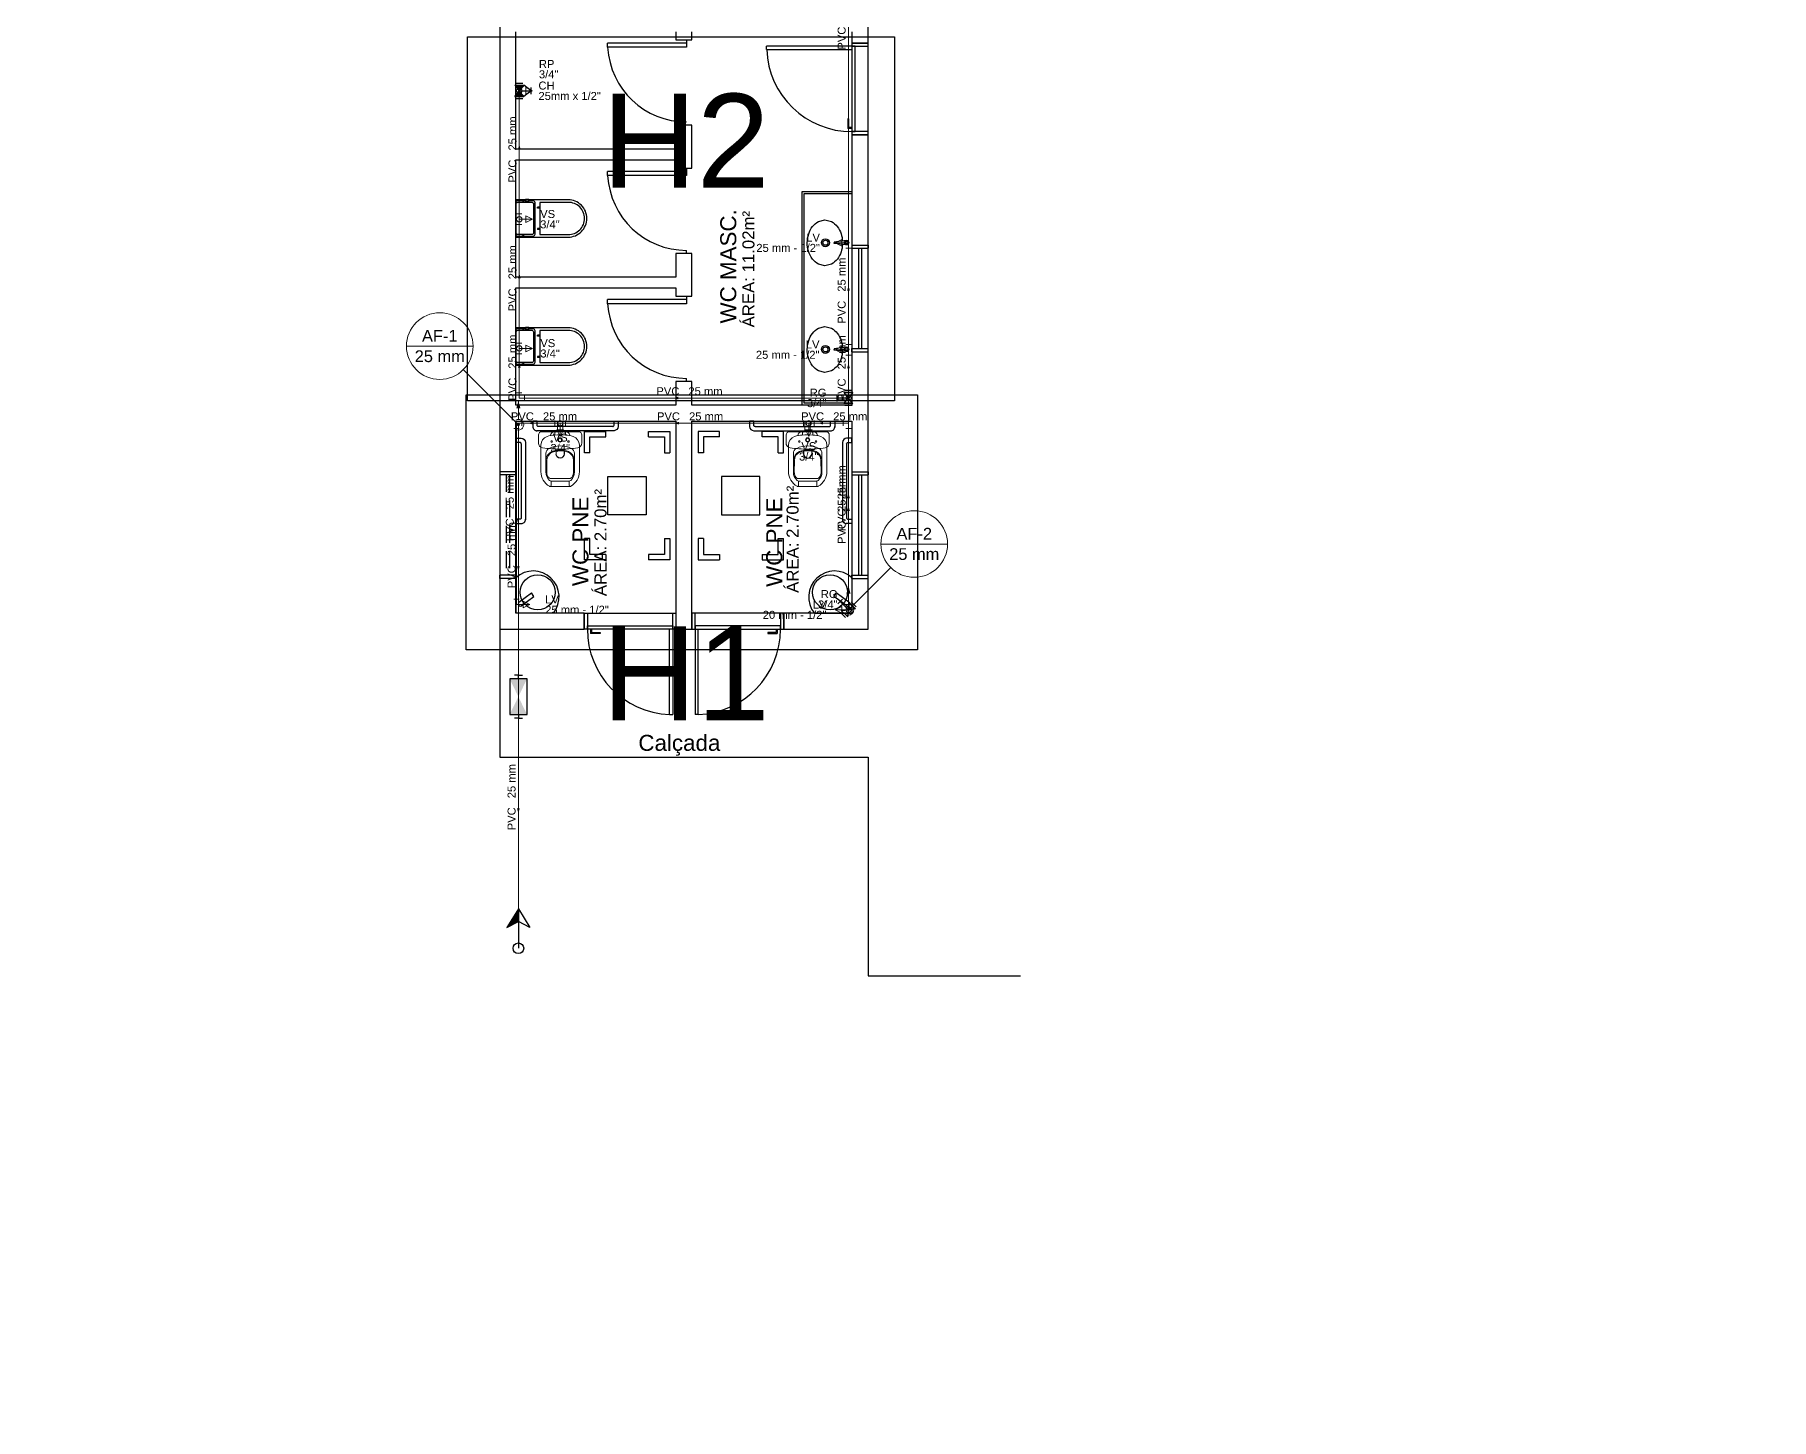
# Model space of a CAD drawing. Header units: millimetres. Extents: x 40 to 499, y -93 to 187.
# Drawn here: x 137.4 to 169.95, y -23.03 to 2.93 of the extents above; entities that cross this region are included whole.
import ezdxf

# ---------------------------------------------------------------- set-up
doc = ezdxf.new("R2010")
doc.units = ezdxf.units.MM
doc.header["$MEASUREMENT"] = 0
doc.linetypes.add('HIDDEN2', pattern=[0.47625, 0.3175, -0.15875])
for name, color, linetype, lineweight in [('. Alvenaria', 4, 'Continuous', 0), ('015', 8, 'Continuous', 15), ('A-PISO', 8, 'Continuous', 5), ('AF-Colunas', 4, 'Continuous', 5), ('AF-Condutos', 4, 'Continuous', 5), ('AF-Conexões', 9, 'Continuous', 5), ('AF-Indicação coluna', 5, 'Continuous', 5), ('AF-Sentido conduto', 9, 'Continuous', 5), ('AF-Textos conduto', 7, 'Continuous', 5), ('AL-Condutos', 3, 'Continuous', 5), ('AL-Sentido conduto', 9, 'Continuous', 5), ('AL-Textos conduto', 7, 'Continuous', 5), ('DI-Detalhes', 1, 'Continuous', 30), ('Nível 1', 7, 'Continuous', 5), ('Textos', 7, 'Continuous', 5)]:
    doc.layers.add(name, color=color, linetype=linetype, lineweight=lineweight)
for name, color, linetype in [('. Esquadria', 7, 'Continuous'), ('. Layaot', 8, 'Continuous'), ('A-PARED', 4, 'Continuous'), ('PROIEZIONI_finissime', 251, 'Continuous'), ('Simbolos', 5, 'Continuous'), ('Simbolos_int', 2, 'Continuous')]:
    doc.layers.add(name, color=color, linetype=linetype)
doc.styles.add('Arial', font='arial.ttf')

msp = doc.modelspace()

# ---------------------------------------------------------------- hatches: boundary and pattern name
at = {"layer": 'AF-Colunas', "linetype": 'Continuous'}
for points in [[(146.484, -4.381), (146.484, -4.379), (146.484, -4.377), (146.484, -4.375), (146.483, -4.374), (146.482, -4.372), (146.482, -4.371), (146.481, -4.369), (146.48, -4.368), (146.478, -4.366), (146.477, -4.365), (146.476, -4.364), (146.474, -4.363), (146.473, -4.362), (146.471, -4.362), (146.469, -4.361), (146.468, -4.361), (146.466, -4.361), (146.464, -4.361), (146.463, -4.361), (146.461, -4.361), (146.459, -4.361), (146.457, -4.362), (146.456, -4.362), (146.454, -4.363), (146.453, -4.364), (146.451, -4.365), (146.45, -4.366), (146.449, -4.368), (146.448, -4.369), (146.447, -4.371), (146.446, -4.372), (146.446, -4.374), (146.445, -4.375), (146.445, -4.377), (146.444, -4.379), (146.444, -4.381), (146.444, -4.382), (146.445, -4.384), (146.445, -4.386), (146.446, -4.387), (146.446, -4.389), (146.447, -4.391), (146.448, -4.392), (146.449, -4.393), (146.45, -4.395), (146.451, -4.396), (146.453, -4.397), (146.454, -4.398), (146.456, -4.399), (146.457, -4.399), (146.459, -4.4), (146.461, -4.4), (146.463, -4.401), (146.464, -4.401), (146.466, -4.401), (146.468, -4.4), (146.469, -4.4), (146.471, -4.399), (146.473, -4.399), (146.474, -4.398), (146.476, -4.397), (146.477, -4.396), (146.478, -4.395), (146.48, -4.393), (146.481, -4.392), (146.482, -4.391), (146.482, -4.389), (146.483, -4.387), (146.484, -4.386), (146.484, -4.384), (146.484, -4.382)], [(152.671, -7.85), (152.671, -7.848), (152.67, -7.846), (152.67, -7.845), (152.669, -7.843), (152.669, -7.841), (152.668, -7.84), (152.667, -7.838), (152.666, -7.837), (152.665, -7.836), (152.663, -7.835), (152.662, -7.833), (152.661, -7.833), (152.659, -7.832), (152.657, -7.831), (152.656, -7.831), (152.654, -7.83), (152.652, -7.83), (152.651, -7.83), (152.649, -7.83), (152.647, -7.83), (152.645, -7.831), (152.644, -7.831), (152.642, -7.832), (152.641, -7.833), (152.639, -7.833), (152.638, -7.835), (152.636, -7.836), (152.635, -7.837), (152.634, -7.838), (152.633, -7.84), (152.632, -7.841), (152.632, -7.843), (152.631, -7.845), (152.631, -7.846), (152.631, -7.848), (152.631, -7.85), (152.631, -7.852), (152.631, -7.853), (152.631, -7.855), (152.632, -7.857), (152.632, -7.858), (152.633, -7.86), (152.634, -7.861), (152.635, -7.863), (152.636, -7.864), (152.638, -7.865), (152.639, -7.866), (152.641, -7.867), (152.642, -7.868), (152.644, -7.869), (152.645, -7.869), (152.647, -7.87), (152.649, -7.87), (152.651, -7.87), (152.652, -7.87), (152.654, -7.87), (152.656, -7.869), (152.657, -7.869), (152.659, -7.868), (152.661, -7.867), (152.662, -7.866), (152.663, -7.865), (152.665, -7.864), (152.666, -7.863), (152.667, -7.861), (152.668, -7.86), (152.669, -7.858), (152.669, -7.857), (152.67, -7.855), (152.67, -7.853), (152.671, -7.852)]]:
    msp.add_hatch(color=256, dxfattribs=at).paths.add_polyline_path(points)
at = {"layer": 'AF-Condutos', "linetype": 'Continuous'}
msp.add_hatch(color=256, dxfattribs=at).paths.add_polyline_path([(152.651, -7.4), (152.612, -7.545), (152.689, -7.545)])
at = {"layer": 'AF-Sentido conduto', "linetype": 'Continuous'}
for points in [[(146.482, 0.874), (146.456, 0.777), (146.508, 0.777)], [(146.482, -1.54), (146.456, -1.637), (146.508, -1.637)], [(152.651, -1.772), (152.625, -1.869), (152.677, -1.869)], [(146.482, -3.216), (146.456, -3.312), (146.508, -3.312)], [(152.651, -3.228), (152.625, -3.324), (152.677, -3.324)], [(149.366, -3.881), (149.463, -3.907), (149.463, -3.855)], [(146.64, -4.351), (146.737, -4.377), (146.737, -4.326)], [(149.378, -4.351), (149.475, -4.377), (149.475, -4.326)], [(152.079, -4.351), (152.175, -4.377), (152.175, -4.326)], [(152.651, -5.665), (152.625, -5.762), (152.677, -5.762)], [(146.431, -6.252), (146.457, -6.156), (146.405, -6.156)], [(152.651, -5.901), (152.625, -5.997), (152.677, -5.997)]]:
    msp.add_hatch(color=1, dxfattribs=at).paths.add_polyline_path(points)
at = {"layer": 'AL-Condutos', "linetype": 'Continuous'}
msp.add_hatch(color=256, dxfattribs=at).paths.add_polyline_path([(146.464, -3.931), (146.425, -4.075), (146.503, -4.075)])
at = {"layer": 'AL-Sentido conduto', "linetype": 'Continuous'}
for points in [[(146.464, -7.13), (146.49, -7.033), (146.438, -7.033)], [(146.464, -11.668), (146.49, -11.571), (146.438, -11.571)]]:
    msp.add_hatch(color=1, dxfattribs=at).paths.add_polyline_path(points)
at = {"layer": 'Simbolos', "linetype": 'Continuous'}
for points in [[(146.398, 1.982), (146.566, 1.982), (146.482, 1.877)], [(146.482, 1.877), (146.398, 1.772), (146.566, 1.772)], [(146.302, -9.147), (146.626, -9.147), (146.302, -9.812), (146.626, -9.812)], [(146.464, -13.457), (146.246, -13.804), (146.464, -13.695), (146.464, -13.457)]]:
    msp.add_hatch(color=256, dxfattribs=at).paths.add_polyline_path(points)

# ---------------------------------------------------------------- linework, layer by layer
at = {"layer": '. Alvenaria'}
for q in [(152.717, -7.913), (151.437, -8.213)]:
    msp.add_line((151.437, -7.913), q, dxfattribs=at)
at = {"layer": '. Esquadria', "color": 1, "linetype": 'HIDDEN2'}
for p, q in [((146.116, -5.263), (146.116, -5.323)), ((146.416, -5.263), (146.116, -5.263)), ((146.416, -5.323), (146.116, -5.323)), ((146.236, -5.323), (146.236, -7.203)), ((146.296, -5.323), (146.296, -7.203)), ((146.416, -5.263), (146.416, -5.323)), ((146.416, -7.203), (146.116, -7.203)), ((146.116, -7.263), (146.116, -7.203)), ((146.416, -7.263), (146.116, -7.263)), ((146.416, -7.263), (146.416, -7.203))]:
    msp.add_line(p, q, dxfattribs=at)
at = {"layer": '. Layaot'}
for p, q in [((146.418, -0.166), (146.416, -0.168)), ((146.416, -0.168), (146.416, -0.17)), ((146.416, -0.17), (146.416, -0.187)), ((146.416, -0.187), (146.416, -0.513)), ((146.419, -0.205), (146.416, -0.22)), ((146.416, -0.249), (146.421, -0.235)), ((146.421, -0.164), (146.418, -0.166)), ((146.426, -0.194), (146.419, -0.205)), ((146.423, -0.164), (146.421, -0.164)), ((146.421, -0.235), (146.429, -0.224)), ((146.596, -0.164), (146.423, -0.164)), ((146.438, -0.186), (146.426, -0.194)), ((146.429, -0.224), (146.44, -0.216)), ((146.453, -0.183), (146.438, -0.186)), ((146.44, -0.216), (146.453, -0.211)), ((146.596, -0.183), (146.453, -0.183)), ((146.453, -0.211), (146.72, -0.211)), ((146.537, -0.207), (146.538, -0.207)), ((146.537, -0.208), (146.537, -0.207)), ((146.537, -0.211), (146.537, -0.208)), ((146.538, -0.207), (146.546, -0.202)), ((146.546, -0.202), (146.555, -0.201)), ((146.555, -0.201), (146.563, -0.202)), ((146.563, -0.202), (146.571, -0.207)), ((146.571, -0.207), (146.571, -0.208)), ((146.571, -0.208), (146.571, -0.211)), ((146.596, -0.156), (146.596, -0.164)), ((146.661, -0.156), (146.596, -0.156)), ((146.596, -0.164), (146.596, -0.186)), ((146.596, -0.186), (146.661, -0.186)), ((146.6, -0.208), (146.6, -0.186)), ((146.657, -0.208), (146.6, -0.208)), ((146.657, -0.186), (146.657, -0.208)), ((146.661, -0.164), (146.661, -0.156)), ((147.399, -0.164), (146.661, -0.164)), ((146.661, -0.186), (146.661, -0.164)), ((146.738, -0.183), (146.661, -0.183)), ((146.72, -0.211), (146.73, -0.215)), ((146.73, -0.215), (146.738, -0.22)), ((146.753, -0.186), (146.738, -0.183)), ((146.738, -0.22), (146.745, -0.228)), ((146.745, -0.228), (146.747, -0.239)), ((146.747, -0.239), (146.747, -0.513)), ((146.765, -0.194), (146.753, -0.186)), ((146.773, -0.205), (146.765, -0.194)), ((146.776, -0.22), (146.773, -0.205)), ((146.776, -0.513), (146.776, -0.22)), ((146.864, -0.302), (146.824, -0.302)), ((146.824, -0.322), (146.824, -0.302)), ((146.864, -0.322), (146.824, -0.322)), ((147.399, -0.213), (146.864, -0.213)), ((146.864, -0.213), (146.864, -0.815)), ((146.416, -0.513), (146.416, -0.841)), ((146.747, -0.513), (146.747, -0.788)), ((146.776, -0.807), (146.776, -0.513)), ((146.421, -0.792), (146.416, -0.778)), ((146.416, -0.807), (146.419, -0.822)), ((146.416, -0.841), (146.416, -0.857)), ((146.416, -0.857), (146.416, -0.86)), ((146.416, -0.86), (146.418, -0.863)), ((146.418, -0.863), (146.421, -0.864)), ((146.419, -0.822), (146.426, -0.834)), ((146.429, -0.804), (146.421, -0.792)), ((146.421, -0.864), (146.423, -0.864)), ((146.423, -0.864), (147.399, -0.864)), ((146.426, -0.834), (146.438, -0.842)), ((146.44, -0.812), (146.429, -0.804)), ((146.438, -0.842), (146.453, -0.845)), ((146.453, -0.816), (146.44, -0.812)), ((146.72, -0.816), (146.453, -0.816)), ((146.453, -0.845), (146.738, -0.845)), ((146.537, -0.82), (146.537, -0.816)), ((146.537, -0.822), (146.537, -0.82)), ((146.538, -0.822), (146.537, -0.822)), ((146.546, -0.826), (146.538, -0.822)), ((146.555, -0.827), (146.546, -0.826)), ((146.563, -0.826), (146.555, -0.827)), ((146.571, -0.822), (146.563, -0.826)), ((146.571, -0.816), (146.571, -0.82)), ((146.571, -0.82), (146.571, -0.822)), ((146.73, -0.814), (146.72, -0.816)), ((146.738, -0.807), (146.73, -0.814)), ((146.745, -0.799), (146.738, -0.807)), ((146.738, -0.845), (146.753, -0.842)), ((146.747, -0.788), (146.745, -0.799)), ((146.753, -0.842), (146.765, -0.834)), ((146.765, -0.834), (146.773, -0.822)), ((146.773, -0.822), (146.776, -0.807)), ((146.824, -0.702), (146.824, -0.722)), ((146.864, -0.702), (146.824, -0.702)), ((146.864, -0.722), (146.824, -0.722)), ((146.864, -0.815), (147.399, -0.815)), ((152.61, -0.93), (152.385, -0.957)), ((152.385, -0.957), (152.385, -0.972)), ((152.385, -0.984), (152.385, -0.969)), ((152.61, -1.01), (152.385, -0.984)), ((146.418, -2.566), (146.416, -2.569)), ((146.416, -2.569), (146.416, -2.57)), ((146.416, -2.57), (146.416, -2.588)), ((146.416, -2.588), (146.416, -2.913)), ((146.42, -2.565), (146.418, -2.566)), ((146.426, -2.595), (146.419, -2.606)), ((146.423, -2.565), (146.42, -2.565)), ((146.595, -2.565), (146.423, -2.565)), ((146.438, -2.586), (146.426, -2.595)), ((146.453, -2.584), (146.438, -2.586)), ((146.595, -2.584), (146.453, -2.584)), ((146.538, -2.607), (146.546, -2.603)), ((146.546, -2.603), (146.554, -2.601)), ((146.554, -2.601), (146.562, -2.603)), ((146.562, -2.603), (146.571, -2.607)), ((146.595, -2.556), (146.595, -2.565)), ((146.661, -2.556), (146.595, -2.556)), ((146.595, -2.565), (146.595, -2.586)), ((146.595, -2.586), (146.661, -2.586)), ((146.599, -2.608), (146.599, -2.586)), ((146.657, -2.586), (146.657, -2.608)), ((146.661, -2.565), (146.661, -2.556)), ((147.399, -2.565), (146.661, -2.565)), ((146.661, -2.586), (146.661, -2.565)), ((146.737, -2.584), (146.661, -2.584)), ((146.752, -2.586), (146.737, -2.584)), ((146.765, -2.595), (146.752, -2.586)), ((146.773, -2.606), (146.765, -2.595)), ((146.419, -2.606), (146.416, -2.621)), ((146.416, -2.649), (146.42, -2.636)), ((146.416, -2.913), (146.416, -3.241)), ((146.42, -2.636), (146.428, -2.625)), ((146.428, -2.625), (146.439, -2.616)), ((146.439, -2.616), (146.453, -2.611)), ((146.453, -2.611), (146.72, -2.611)), ((146.536, -2.607), (146.538, -2.607)), ((146.536, -2.608), (146.536, -2.607)), ((146.536, -2.611), (146.536, -2.608)), ((146.571, -2.607), (146.571, -2.608)), ((146.571, -2.608), (146.571, -2.611)), ((146.657, -2.608), (146.599, -2.608)), ((146.72, -2.611), (146.729, -2.615)), ((146.729, -2.615), (146.737, -2.621)), ((146.737, -2.621), (146.744, -2.629)), ((146.744, -2.629), (146.747, -2.64)), ((146.747, -2.64), (146.747, -2.913)), ((146.747, -2.913), (146.747, -3.188)), ((146.776, -2.621), (146.773, -2.606)), ((146.776, -2.913), (146.776, -2.621)), ((146.776, -3.207), (146.776, -2.913)), ((146.864, -2.703), (146.824, -2.703)), ((146.824, -2.723), (146.824, -2.703)), ((146.864, -2.723), (146.824, -2.723)), ((147.399, -2.614), (146.864, -2.614)), ((146.864, -2.614), (146.864, -3.215)), ((146.42, -3.192), (146.416, -3.178)), ((146.416, -3.207), (146.419, -3.222)), ((146.416, -3.241), (146.416, -3.258)), ((146.419, -3.222), (146.426, -3.234)), ((146.428, -3.204), (146.42, -3.192)), ((146.426, -3.234), (146.438, -3.243)), ((146.439, -3.213), (146.428, -3.204)), ((146.438, -3.243), (146.453, -3.245)), ((146.453, -3.217), (146.439, -3.213)), ((146.72, -3.217), (146.453, -3.217)), ((146.453, -3.245), (146.737, -3.245)), ((146.536, -3.221), (146.536, -3.217)), ((146.536, -3.222), (146.536, -3.221)), ((146.538, -3.222), (146.536, -3.222)), ((146.546, -3.226), (146.538, -3.222)), ((146.554, -3.228), (146.546, -3.226)), ((146.562, -3.226), (146.554, -3.228)), ((146.571, -3.222), (146.562, -3.226)), ((146.571, -3.217), (146.571, -3.221)), ((146.571, -3.221), (146.571, -3.222)), ((146.729, -3.214), (146.72, -3.217)), ((146.737, -3.207), (146.729, -3.214)), ((146.744, -3.199), (146.737, -3.207)), ((146.737, -3.245), (146.752, -3.243)), ((146.747, -3.188), (146.744, -3.199)), ((146.752, -3.243), (146.765, -3.234)), ((146.765, -3.234), (146.773, -3.222)), ((146.773, -3.222), (146.776, -3.207)), ((146.824, -3.103), (146.824, -3.123)), ((146.864, -3.103), (146.824, -3.103)), ((146.864, -3.123), (146.824, -3.123)), ((146.864, -3.215), (147.399, -3.215)), ((152.61, -2.93), (152.385, -2.957)), ((152.385, -2.957), (152.385, -2.972)), ((152.385, -2.984), (152.385, -2.969)), ((152.61, -3.01), (152.385, -2.984)), ((146.416, -3.258), (146.416, -3.26)), ((146.416, -3.26), (146.418, -3.263)), ((146.418, -3.263), (146.42, -3.264)), ((146.42, -3.264), (146.423, -3.264)), ((146.423, -3.264), (147.399, -3.264)), ((148.233, -4.413), (146.84, -4.413)), ((148.102, -4.611), (148.102, -4.511)), ((148.902, -4.611), (148.902, -4.511)), ((150.231, -4.611), (150.231, -4.511)), ((150.9, -4.413), (152.293, -4.413)), ((151.031, -4.611), (151.031, -4.511)), ((146.517, -4.737), (146.516, -6.13)), ((152.617, -4.737), (152.617, -6.13)), ((147.802, -4.911), (147.702, -4.911)), ((149.202, -4.911), (149.302, -4.911)), ((149.931, -4.911), (149.831, -4.911)), ((151.331, -4.911), (151.431, -4.911)), ((147.802, -6.511), (147.702, -6.511)), ((148.102, -6.811), (148.102, -6.911)), ((148.902, -6.811), (148.902, -6.911)), ((149.202, -6.511), (149.302, -6.511)), ((149.931, -6.511), (149.831, -6.511)), ((150.231, -6.811), (150.231, -6.911)), ((151.031, -6.811), (151.031, -6.911)), ((151.331, -6.511), (151.431, -6.511)), ((152.717, -7.248), (152.717, -7.913)), ((146.474, -7.71), (146.713, -7.533)), ((146.516, -7.779), (146.755, -7.601)), ((146.755, -7.601), (146.713, -7.533)), ((152.379, -7.601), (152.42, -7.533)), ((152.618, -7.779), (152.379, -7.601)), ((152.659, -7.71), (152.42, -7.533)), ((152.012, -7.913), (152.717, -7.913))]:
    msp.add_line(p, q, dxfattribs=at)
at = {"layer": '. Layaot', "color": 7, "lineweight": 0}
for p, q in [((146.596, -0.164), (146.596, -0.156)), ((146.596, -0.156), (146.661, -0.156)), ((146.596, -0.186), (146.596, -0.164)), ((146.661, -0.186), (146.596, -0.186)), ((146.6, -0.208), (146.6, -0.186)), ((146.6, -0.186), (146.657, -0.186)), ((146.657, -0.208), (146.6, -0.208)), ((146.657, -0.186), (146.657, -0.208)), ((146.661, -0.156), (146.661, -0.164)), ((146.661, -0.164), (146.661, -0.186)), ((146.595, -2.565), (146.595, -2.556)), ((146.595, -2.556), (146.661, -2.556)), ((146.595, -2.586), (146.595, -2.565)), ((146.661, -2.586), (146.595, -2.586)), ((146.599, -2.608), (146.599, -2.586)), ((146.599, -2.586), (146.657, -2.586)), ((146.657, -2.586), (146.657, -2.608)), ((146.661, -2.556), (146.661, -2.565)), ((146.661, -2.565), (146.661, -2.586)), ((146.657, -2.608), (146.599, -2.608))]:
    msp.add_line(p, q, dxfattribs=at)
at = {"layer": '. Layaot'}
for points in [[(152.21, -1.401), (152.088, -1.371, -0.105716), (151.976, -1.276), (151.976, -1.276, -0.086915), (151.899, -1.127), (151.899, -1.127, -0.093124), (151.879, -0.972), (151.879, -0.972, -0.077098), (151.905, -0.803), (151.905, -0.803, -0.086915), (151.976, -0.668), (151.976, -0.668, -0.105716), (152.087, -0.572), (152.087, -0.572), (152.209, -0.541), (152.331, -0.572, -0.105716), (152.442, -0.667), (152.442, -0.667, -0.086915), (152.513, -0.802), (152.513, -0.802, -0.062356), (152.538, -0.938), (152.538, -0.938)], [(152.539, -1.002, -0.063208), (152.513, -1.14), (152.513, -1.14, -0.086915), (152.443, -1.275), (152.443, -1.275, -0.105716), (152.331, -1.371), (152.331, -1.371), (152.21, -1.401)], [(152.21, -3.401), (152.088, -3.371, -0.105716), (151.976, -3.276), (151.976, -3.276, -0.086915), (151.899, -3.127), (151.899, -3.127, -0.093124), (151.879, -2.972), (151.879, -2.972, -0.077098), (151.905, -2.803), (151.905, -2.803, -0.086915), (151.976, -2.668), (151.976, -2.668, -0.105716), (152.087, -2.572), (152.087, -2.572), (152.209, -2.541), (152.331, -2.572, -0.105716), (152.442, -2.667), (152.442, -2.667, -0.086915), (152.513, -2.802), (152.513, -2.802, -0.062356), (152.538, -2.938), (152.538, -2.938)], [(152.539, -3.002, -0.063208), (152.513, -3.14), (152.513, -3.14, -0.086915), (152.443, -3.275), (152.443, -3.275, -0.105716), (152.331, -3.371), (152.331, -3.371), (152.21, -3.401)], [(146.84, -4.413, -0.414214), (146.817, -4.39), (146.817, -4.39), (146.817, -4.313), (146.737, -4.313), (146.737, -4.424)], [(148.233, -4.413, 0.414214), (148.257, -4.39), (148.257, -4.39), (148.257, -4.313), (148.337, -4.313), (148.337, -4.413, -0.376798), (148.257, -4.493), (148.257, -4.493), (146.805, -4.493)], [(150.9, -4.413, -0.414214), (150.877, -4.39), (150.877, -4.39), (150.877, -4.313), (150.797, -4.313), (150.797, -4.413, 0.376798), (150.877, -4.493), (150.877, -4.493), (152.328, -4.493)], [(152.293, -4.413, 0.414214), (152.317, -4.39), (152.317, -4.39), (152.317, -4.313), (152.397, -4.313), (152.397, -4.424)], [(146.517, -4.737, 0.414214), (146.493, -4.713), (146.493, -4.713), (146.417, -4.713), (146.417, -4.633), (146.517, -4.633, -0.376798), (146.597, -4.713), (146.597, -4.713), (146.596, -6.164)], [(152.617, -4.737, -0.414214), (152.64, -4.713), (152.64, -4.713), (152.717, -4.713), (152.717, -4.633), (152.617, -4.633, 0.376798), (152.537, -4.713), (152.537, -4.713), (152.537, -6.164)], [(146.516, -6.13, -0.414214), (146.493, -6.153), (146.493, -6.153), (146.416, -6.153), (146.416, -6.233), (146.528, -6.233)], [(152.617, -6.13, 0.414214), (152.64, -6.153), (152.64, -6.153), (152.717, -6.153), (152.717, -6.233), (152.606, -6.233)]]:
    msp.add_lwpolyline(points, format="xyb", dxfattribs=at)
for points in [[(147.702, -4.911), (147.702, -4.511), (148.102, -4.511)], [(148.902, -4.511), (149.302, -4.511), (149.302, -4.911)], [(150.231, -4.511), (149.831, -4.511), (149.831, -4.911)], [(151.431, -4.911), (151.431, -4.511), (151.031, -4.511)], [(147.802, -4.911), (147.802, -4.611), (148.102, -4.611)], [(148.902, -4.611), (149.202, -4.611), (149.202, -4.911)], [(150.231, -4.611), (149.931, -4.611), (149.931, -4.911)], [(151.331, -4.911), (151.331, -4.611), (151.031, -4.611)], [(148.102, -6.911), (147.702, -6.911), (147.702, -6.511)], [(148.102, -6.811), (147.802, -6.811), (147.802, -6.511)], [(149.302, -6.511), (149.302, -6.911), (148.902, -6.911)], [(149.202, -6.511), (149.202, -6.811), (148.902, -6.811)], [(149.831, -6.511), (149.831, -6.911), (150.231, -6.911)], [(149.931, -6.511), (149.931, -6.811), (150.231, -6.811)], [(151.031, -6.911), (151.431, -6.911), (151.431, -6.511)], [(151.031, -6.811), (151.331, -6.811), (151.331, -6.511)]]:
    msp.add_lwpolyline(points, dxfattribs=at)
for points in [[(148.862, -5.351), (148.862, -6.071), (148.142, -6.071), (148.142, -5.351)], [(150.271, -5.351), (150.271, -6.071), (150.991, -6.071), (150.991, -5.351)]]:
    msp.add_lwpolyline(points, close=True, dxfattribs=at)
for centre, radius in [((152.219, -0.969), 0.0754), ((152.219, -0.969), 0.0481), ((152.615, -0.968), 0.0413), ((152.615, -0.968), 0.0274), ((152.219, -2.969), 0.0754), ((152.219, -2.969), 0.0481), ((152.615, -2.968), 0.0413), ((152.615, -2.968), 0.0274), ((146.827, -7.522), 0.327), ((152.306, -7.522), 0.327)]:
    msp.add_circle(centre, radius, dxfattribs=at)
for centre, radius, start, end in [((147.397, -0.514), 0.35, 45, 89.7762), ((147.404, -0.514), 0.301, 45.5882, 90.9397), ((147.404, -0.514), 0.301, 269.0603, 314.6485), ((147.397, -0.514), 0.35, 270.2238, 315.2238), ((147.397, -2.914), 0.35, 45, 89.7762), ((147.404, -2.914), 0.301, 45.5882, 90.9397), ((147.404, -2.914), 0.301, 269.0603, 314.6485), ((147.397, -2.914), 0.35, 270.2238, 315.2238), ((146.811, -4.419), 0.0746, 175.7299, 274.2688), ((152.322, -4.419), 0.0746, 265.7312, 4.2701), ((146.522, -6.159), 0.0746, 265.7299, 4.2688), ((152.611, -6.159), 0.0746, 175.7312, 274.2701), ((146.742, -7.609), 0.486, 321.1906, 132.1135), ((152.391, -7.609), 0.486, 47.8865, 218.8094), ((146.501, -7.74), 0.04, 121.2277, 311.9676), ((152.632, -7.74), 0.04, 228.0324, 58.7723)]:
    msp.add_arc(centre, radius, start, end, dxfattribs=at)
for p, q in [((147.817, -8.213), (147.817, -8.273)), ((147.817, -8.273), (147.817, -8.293)), ((147.997, -8.293), (147.817, -8.293)), ((147.837, -8.213), (147.837, -8.273)), ((147.837, -8.273), (147.997, -8.273)), ((147.997, -8.273), (147.997, -8.293)), ((151.297, -8.273), (151.137, -8.273)), ((151.137, -8.273), (151.137, -8.293)), ((151.137, -8.293), (151.317, -8.293)), ((151.297, -8.213), (151.297, -8.273)), ((151.317, -8.213), (151.317, -8.273)), ((151.317, -8.273), (151.317, -8.293))]:
    msp.add_line(p, q)
for centre, radius in [((169.946, 37.038), 130.183), ((146.464, -14.196), 0.1)]:
    msp.add_circle(centre, radius)
at = {"layer": '015', "ltscale": 0.31}
for p, q in [((147.197, -4.513), (147.197, -4.313)), ((147.297, -4.313), (147.197, -4.313)), ((147.297, -4.513), (147.297, -4.313)), ((151.836, -4.513), (151.836, -4.313)), ((151.836, -4.313), (151.936, -4.313)), ((151.936, -4.513), (151.936, -4.313))]:
    msp.add_line(p, q, dxfattribs=at)
at = {"layer": '015'}
for p, q in [((147.078, -5.517), (147.078, -5.446)), ((152.055, -5.517), (152.055, -5.446)), ((147.435, -5.537), (147.058, -5.537)), ((147.058, -5.537), (147.078, -5.537)), ((151.698, -5.537), (152.075, -5.537)), ((152.075, -5.537), (152.055, -5.537))]:
    msp.add_line(p, q, dxfattribs=at)
at = {"layer": '015', "ltscale": 0.31}
for points in [[(147.432, -4.583, 0.378909), (147.353, -4.513), (147.353, -4.513), (147.141, -4.513, 0.378909), (147.062, -4.583), (147.062, -4.583)], [(151.701, -4.583, -0.378909), (151.781, -4.513), (151.781, -4.513), (151.992, -4.513, -0.378909), (152.071, -4.583), (152.071, -4.583)]]:
    msp.add_lwpolyline(points, format="xyb", dxfattribs=at)
at = {"layer": '015'}
for points in [[(147.167, -4.513, 0.414214), (147.149, -4.531), (147.149, -4.531), (147.149, -4.575)], [(147.327, -4.513, -0.414214), (147.345, -4.531), (147.345, -4.531), (147.345, -4.575)], [(151.806, -4.513, 0.414214), (151.789, -4.531), (151.789, -4.531), (151.789, -4.575)], [(151.966, -4.513, -0.414214), (151.984, -4.531), (151.984, -4.531), (151.984, -4.575)], [(147.078, -5.517, -0.407906), (147.058, -5.537), (147.058, -5.537, -0.131537), (147.048, -5.535), (147.048, -5.535, -0.273863), (146.887, -5.262), (146.887, -5.262), (146.887, -4.763, -0.319419), (147.002, -4.601), (147.002, -4.601, -0.074713), (147.147, -4.574), (147.147, -4.574, -0.017899), (147.347, -4.574), (147.347, -4.574, -0.074713), (147.492, -4.601), (147.492, -4.601, -0.319419), (147.607, -4.763), (147.607, -4.763), (147.607, -5.262, -0.273863), (147.445, -5.535), (147.445, -5.535, -0.136488), (147.435, -5.537), (147.435, -5.537, -0.402244), (147.416, -5.517), (147.416, -5.517), (147.416, -5.446, -0.337727), (147.424, -5.436), (147.424, -5.436)], [(147.041, -4.824, 0.295956), (146.979, -4.923), (146.979, -4.923), (146.979, -5.267), (146.979, -5.267, 0.219669), (147.048, -5.424), (147.048, -5.424, 0.1825), (147.085, -5.438), (147.085, -5.438), (147.409, -5.438, 0.1825), (147.446, -5.424), (147.446, -5.424, 0.21967), (147.515, -5.267), (147.515, -5.267), (147.515, -4.923), (147.515, -4.923, 0.295956), (147.453, -4.824), (147.453, -4.824, 0.109342), (147.247, -4.779), (147.247, -4.779, 0.109342), (147.041, -4.824), (147.041, -4.824)], [(147.514, -5.051, 0.305538), (147.403, -4.886), (147.403, -4.886, 0.097448), (147.247, -4.855), (147.247, -4.855, 0.097448), (147.091, -4.886), (147.091, -4.886, 0.305538), (146.98, -5.051), (146.98, -5.051)], [(147.17, -4.875, 0.042994), (147.104, -4.894), (147.104, -4.894, 0.312272), (146.998, -5.049), (146.998, -5.049), (146.997, -5.268), (146.997, -5.268, 0.107996), (147.012, -5.346), (147.012, -5.346, 0.297508), (147.08, -5.39), (147.08, -5.39), (147.413, -5.39, 0.297509), (147.481, -5.346), (147.481, -5.346, 0.107996), (147.497, -5.268), (147.497, -5.268), (147.496, -5.049), (147.496, -5.049, 0.312272), (147.389, -4.894), (147.389, -4.894, 0.091294), (147.247, -4.868), (147.247, -4.868, 0.048111), (147.17, -4.875), (147.17, -4.875)], [(147.09, -4.681, -1), (147.09, -4.711), (147.09, -4.711, -1), (147.09, -4.681)], [(147.403, -4.681, -1), (147.403, -4.711), (147.403, -4.711, -1), (147.403, -4.681)], [(152.055, -5.517, 0.407906), (152.075, -5.537), (152.075, -5.537, 0.131537), (152.085, -5.535), (152.085, -5.535, 0.273863), (152.246, -5.262), (152.246, -5.262), (152.246, -4.763, 0.319419), (152.132, -4.601), (152.132, -4.601, 0.074713), (151.986, -4.574), (151.986, -4.574, 0.017899), (151.786, -4.574), (151.786, -4.574, 0.074713), (151.641, -4.601), (151.641, -4.601, 0.319419), (151.526, -4.763), (151.526, -4.763), (151.526, -5.262, 0.273863), (151.688, -5.535), (151.688, -5.535, 0.136488), (151.698, -5.537), (151.698, -5.537, 0.402244), (151.717, -5.517), (151.717, -5.517), (151.717, -5.446, 0.337727), (151.71, -5.436), (151.71, -5.436)], [(152.093, -4.824, -0.295956), (152.154, -4.923), (152.154, -4.923), (152.154, -5.267), (152.154, -5.267, -0.219669), (152.085, -5.424), (152.085, -5.424, -0.1825), (152.048, -5.438), (152.048, -5.438), (151.724, -5.438, -0.1825), (151.688, -5.424), (151.688, -5.424, -0.21967), (151.618, -5.267), (151.618, -5.267), (151.618, -4.923), (151.618, -4.923, -0.295956), (151.68, -4.824), (151.68, -4.824, -0.109342), (151.886, -4.779), (151.886, -4.779, -0.109342), (152.093, -4.824), (152.093, -4.824)], [(151.62, -5.051, -0.305538), (151.73, -4.886), (151.73, -4.886, -0.097448), (151.886, -4.855), (151.886, -4.855, -0.097448), (152.043, -4.886), (152.043, -4.886, -0.305538), (152.153, -5.051), (152.153, -5.051)], [(151.963, -4.875, -0.042994), (152.029, -4.894), (152.029, -4.894, -0.312272), (152.135, -5.049), (152.135, -5.049), (152.137, -5.268), (152.137, -5.268, -0.107996), (152.121, -5.346), (152.121, -5.346, -0.297508), (152.053, -5.39), (152.053, -5.39), (151.72, -5.39, -0.297509), (151.652, -5.346), (151.652, -5.346, -0.107996), (151.636, -5.268), (151.636, -5.268), (151.637, -5.049), (151.637, -5.049, -0.312272), (151.744, -4.894), (151.744, -4.894, -0.091294), (151.886, -4.868), (151.886, -4.868, -0.048111), (151.963, -4.875), (151.963, -4.875)], [(151.73, -4.681, 1), (151.73, -4.711), (151.73, -4.711, 1), (151.73, -4.681)], [(152.043, -4.681, 1), (152.043, -4.711), (152.043, -4.711, 1), (152.043, -4.681)]]:
    msp.add_lwpolyline(points, format="xyb", dxfattribs=at)
at = {"layer": '015', "ltscale": 0.16334}
for points in [[(147.17, -4.875), (147.17, -4.933)], [(151.963, -4.875), (151.963, -4.933)]]:
    msp.add_lwpolyline(points, dxfattribs=at)
at = {"layer": '015'}
for centre, start, end in [((147.067, -5.446), 0, 74.6449), ((152.066, -5.446), 105.3551, 180)]:
    msp.add_arc(centre, 0.0107, start, end, dxfattribs=at)
at = {"layer": 'A-PARED'}
for points in [[(147.323, -4.875), (147.323, -4.931, -1), (147.17, -4.931), (147.17, -4.931)], [(151.81, -4.875), (151.81, -4.931, 1), (151.963, -4.931), (151.963, -4.931)]]:
    msp.add_lwpolyline(points, format="xyb", dxfattribs=at)
at = {"layer": 'A-PISO'}
for points in [[(146.842, -4.572, -0.417775), (146.903, -4.513), (146.903, -4.513), (147.59, -4.513, -0.417775), (147.651, -4.572), (147.651, -4.572), (147.651, -4.726, -0.267596), (147.607, -4.801), (147.607, -4.801, -0.089925), (147.577, -4.812), (147.577, -4.812, -0.041809), (147.247, -4.839), (147.247, -4.839, -0.041809), (146.916, -4.812), (146.916, -4.812, -0.366337), (146.842, -4.726), (146.842, -4.726), (146.842, -4.572)], [(152.291, -4.572, 0.417775), (152.23, -4.513), (152.23, -4.513), (151.543, -4.513, 0.417775), (151.482, -4.572), (151.482, -4.572), (151.482, -4.726, 0.267596), (151.526, -4.801), (151.526, -4.801, 0.089925), (151.556, -4.812), (151.556, -4.812, 0.041809), (151.886, -4.839), (151.886, -4.839, 0.041809), (152.217, -4.812), (152.217, -4.812, 0.366337), (152.291, -4.726), (152.291, -4.726), (152.291, -4.572)], [(147.247, -4.706, 1), (147.247, -4.625), (147.247, -4.625, 1), (147.247, -4.706)], [(147.247, -4.696, 1), (147.247, -4.635), (147.247, -4.635, 1), (147.247, -4.696)], [(151.886, -4.706, -1), (151.886, -4.625), (151.886, -4.625, -1), (151.886, -4.706)], [(151.886, -4.696, -1), (151.886, -4.635), (151.886, -4.635, -1), (151.886, -4.696)]]:
    msp.add_lwpolyline(points, format="xyb", dxfattribs=at)
at = {"layer": 'AF-Colunas'}
for centre in [(146.464, -4.381), (152.651, -7.85)]:
    msp.add_circle(centre, 0.02, dxfattribs=at)
at = {"layer": 'AF-Condutos'}
for p, q in [((152.651, -3.781), (152.651, 10.116)), ((146.482, -0.43), (146.482, 1.777)), ((146.482, -2.851), (146.482, -0.63)), ((152.651, -2.874), (152.651, -1.07)), ((146.482, -3.781), (146.482, -3.051)), ((152.651, -3.781), (152.651, -3.074)), ((152.551, -3.881), (146.582, -3.881)), ((152.651, -7.83), (152.651, -3.981)), ((146.431, -4.451), (146.431, -7.653)), ((147.149, -4.351), (146.531, -4.351)), ((151.807, -4.351), (147.349, -4.351)), ((152.551, -4.351), (152.007, -4.351)), ((152.651, -7.75), (152.651, -4.451))]:
    msp.add_line(p, q, dxfattribs=at)
for points in [[(152.651, -7.75), (152.651, -7.4)], [(152.601, -7.936), (152.615, -7.943), (152.629, -7.948), (152.645, -7.95), (152.66, -7.949), (152.676, -7.947), (152.69, -7.942), (152.704, -7.934), (152.716, -7.925), (152.727, -7.914), (152.736, -7.902), (152.743, -7.888), (152.748, -7.873), (152.75, -7.858), (152.75, -7.842), (152.748, -7.827), (152.743, -7.812), (152.736, -7.798), (152.727, -7.786), (152.716, -7.775), (152.704, -7.765), (152.69, -7.758), (152.676, -7.753), (152.66, -7.75), (152.645, -7.75), (152.629, -7.752), (152.615, -7.757), (152.601, -7.763)]]:
    msp.add_lwpolyline(points, dxfattribs=at)
at = {"layer": 'AF-Conexões', "color": 5}
for p, q in [((146.532, 1.777), (146.432, 1.777)), ((146.482, 1.877), (146.482, 1.777)), ((146.482, 1.877), (146.732, 1.877)), ((146.732, 1.877), (146.607, 1.94)), ((146.607, 1.94), (146.607, 1.815)), ((146.607, 1.815), (146.732, 1.877)), ((146.432, -0.43), (146.532, -0.43)), ((146.532, -0.63), (146.432, -0.63)), ((146.482, -0.53), (146.482, -0.43)), ((146.482, -0.53), (146.482, -0.63)), ((146.482, -0.53), (146.732, -0.53)), ((146.732, -0.53), (146.607, -0.467)), ((146.607, -0.467), (146.607, -0.592)), ((146.607, -0.592), (146.732, -0.53)), ((152.526, -0.908), (152.401, -0.97)), ((152.651, -0.97), (152.401, -0.97)), ((152.401, -0.97), (152.526, -1.033)), ((152.526, -1.033), (152.526, -0.908)), ((152.651, -0.97), (152.651, -1.07)), ((152.701, -1.07), (152.601, -1.07)), ((146.432, -2.851), (146.532, -2.851)), ((146.482, -2.951), (146.482, -2.851)), ((146.732, -2.951), (146.607, -2.888)), ((146.607, -2.888), (146.607, -3.013)), ((152.526, -2.912), (152.401, -2.974)), ((152.526, -3.037), (152.526, -2.912)), ((152.601, -2.874), (152.701, -2.874)), ((152.651, -2.974), (152.651, -2.874)), ((146.532, -3.051), (146.432, -3.051)), ((146.482, -2.951), (146.482, -3.051)), ((146.482, -2.951), (146.732, -2.951)), ((146.607, -3.013), (146.732, -2.951)), ((152.651, -2.974), (152.401, -2.974)), ((152.401, -2.974), (152.526, -3.037)), ((152.701, -3.074), (152.601, -3.074)), ((152.651, -2.974), (152.651, -3.074)), ((146.432, -3.781), (146.532, -3.781)), ((146.482, -3.881), (146.482, -3.781)), ((146.482, -3.881), (146.582, -3.881)), ((146.582, -3.831), (146.582, -3.931)), ((152.551, -3.931), (152.551, -3.831)), ((152.651, -3.881), (152.551, -3.881)), ((152.601, -3.781), (152.701, -3.781)), ((152.601, -3.781), (152.701, -3.781)), ((152.651, -3.881), (152.651, -3.781)), ((152.651, -3.881), (152.651, -3.781)), ((152.651, -3.881), (152.651, -3.981)), ((152.701, -3.981), (152.601, -3.981)), ((146.481, -4.451), (146.381, -4.451)), ((146.431, -4.351), (146.531, -4.351)), ((146.431, -4.351), (146.431, -4.451)), ((146.531, -4.301), (146.531, -4.401)), ((147.149, -4.401), (147.149, -4.301)), ((147.249, -4.351), (147.149, -4.351)), ((147.312, -4.476), (147.187, -4.476)), ((147.187, -4.476), (147.249, -4.601)), ((147.249, -4.351), (147.349, -4.351)), ((147.249, -4.351), (147.249, -4.601)), ((147.249, -4.601), (147.312, -4.476)), ((147.349, -4.301), (147.349, -4.401)), ((151.807, -4.401), (151.807, -4.301)), ((151.907, -4.351), (151.807, -4.351)), ((151.97, -4.476), (151.845, -4.476)), ((151.845, -4.476), (151.907, -4.601)), ((151.907, -4.351), (152.007, -4.351)), ((151.907, -4.351), (151.907, -4.601)), ((151.907, -4.601), (151.97, -4.476)), ((152.007, -4.301), (152.007, -4.401)), ((152.551, -4.401), (152.551, -4.301)), ((152.651, -4.351), (152.551, -4.351)), ((152.701, -4.451), (152.601, -4.451)), ((152.651, -4.351), (152.651, -4.451)), ((146.381, -7.653), (146.481, -7.653)), ((146.431, -7.753), (146.431, -7.653)), ((146.431, -7.753), (146.681, -7.753)), ((146.681, -7.753), (146.556, -7.691)), ((146.556, -7.691), (146.556, -7.816)), ((146.556, -7.816), (146.681, -7.753)), ((152.526, -7.787), (152.401, -7.85)), ((152.526, -7.912), (152.526, -7.787)), ((152.601, -7.75), (152.701, -7.75)), ((152.651, -7.85), (152.651, -7.75)), ((152.651, -7.85), (152.401, -7.85)), ((152.401, -7.85), (152.526, -7.912))]:
    msp.add_line(p, q, dxfattribs=at)
for centre in [(146.482, 1.877), (146.482, 1.877), (146.482, -0.53), (146.482, -0.53), (146.482, -2.951), (146.482, -2.951), (152.651, -3.881), (152.651, -3.881), (147.249, -4.351), (147.249, -4.351), (151.907, -4.351), (151.907, -4.351), (152.651, -7.85)]:
    msp.add_circle(centre, 0.05, dxfattribs=at)
at = {"layer": 'AF-Indicação coluna'}
for p, q in [((144.367, -2.907), (145.615, -2.907)), ((145.432, -3.348), (146.45, -4.366)), ((153.26, -6.617), (154.507, -6.617)), ((153.443, -7.058), (152.665, -7.836))]:
    msp.add_line(p, q, dxfattribs=at)
for centre in [(144.991, -2.907), (153.884, -6.617)]:
    msp.add_circle(centre, 0.624, dxfattribs=at)
at = {"layer": 'AF-Sentido conduto', "color": 1}
for points in [[(146.482, 0.474), (146.482, 0.874)], [(146.482, -1.94), (146.482, -1.54)], [(152.651, -2.172), (152.651, -1.772)], [(146.482, -3.616), (146.482, -3.216)], [(152.651, -3.628), (152.651, -3.228)], [(149.766, -3.881), (149.366, -3.881)], [(147.04, -4.351), (146.64, -4.351)], [(149.778, -4.351), (149.378, -4.351)], [(152.479, -4.351), (152.079, -4.351)], [(146.431, -5.852), (146.431, -6.252)], [(152.651, -6.065), (152.651, -5.665)], [(152.651, -6.301), (152.651, -5.901)]]:
    msp.add_lwpolyline(points, dxfattribs=at)
at = {"layer": 'AL-Condutos'}
for p, q in [((146.464, -4.401), (146.464, -9.079)), ((146.464, -9.879), (146.464, -13.457))]:
    msp.add_line(p, q, dxfattribs=at)
for points in [[(146.464, -4.281), (146.464, -3.931)], [(146.414, -4.467), (146.428, -4.474), (146.443, -4.478), (146.459, -4.48), (146.474, -4.48), (146.489, -4.477), (146.504, -4.472), (146.518, -4.465), (146.53, -4.456), (146.541, -4.445), (146.55, -4.432), (146.557, -4.418), (146.562, -4.404), (146.564, -4.388), (146.564, -4.373), (146.562, -4.358), (146.557, -4.343), (146.55, -4.329), (146.541, -4.316), (146.53, -4.305), (146.518, -4.296), (146.504, -4.289), (146.489, -4.284), (146.474, -4.281), (146.459, -4.281), (146.443, -4.283), (146.428, -4.287), (146.414, -4.294)]]:
    msp.add_lwpolyline(points, dxfattribs=at)
at = {"layer": 'AL-Sentido conduto', "color": 1}
for points in [[(146.464, -6.73), (146.464, -7.13)], [(146.464, -11.268), (146.464, -11.668)]]:
    msp.add_lwpolyline(points, dxfattribs=at)
at = {"layer": 'DI-Detalhes', "color": 6}
for points in [[(145.51, 2.893), (153.511, 2.893), (153.511, -3.933), (145.51, -3.933), (145.51, 2.893)], [(145.485, -3.823), (153.943, -3.823), (153.943, -8.598), (145.485, -8.598), (145.485, -3.823)]]:
    msp.add_lwpolyline(points, dxfattribs=at)
at = {"layer": 'Nível 1'}
for p, q in [((152.651, -0.954), (152.651, 10.216)), ((152.651, -7.85), (152.651, -0.954)), ((146.464, -4.381), (146.464, -13.457))]:
    msp.add_line(p, q, dxfattribs=at)
at = {"layer": 'PROIEZIONI_finissime'}
for p, q in [((149.617, 2.775), (148.137, 2.775)), ((148.137, 2.695), (148.137, 2.775)), ((149.617, 2.695), (148.137, 2.695)), ((149.617, 2.835), (149.617, 2.695)), ((152.717, 2.713), (151.117, 2.713)), ((151.117, 2.653), (151.117, 2.713)), ((151.117, 2.653), (152.717, 2.653)), ((153.017, 1.113), (153.017, 2.713)), ((152.657, 1.353), (152.637, 1.353)), ((152.637, 1.353), (152.637, 1.173)), ((152.657, 1.193), (152.657, 1.353)), ((152.657, 1.173), (152.637, 1.173)), ((152.717, 1.193), (152.657, 1.193)), ((152.717, 1.173), (152.657, 1.173)), ((149.617, 0.368), (148.137, 0.368)), ((148.137, 0.288), (148.137, 0.368)), ((149.617, 0.428), (149.617, 0.288)), ((149.617, 0.288), (148.137, 0.288)), ((149.617, -1.172), (149.617, -1.112)), ((152.717, -1.013), (152.717, -1.073)), ((152.717, -1.013), (153.017, -1.013)), ((152.717, -1.073), (153.017, -1.073)), ((152.837, -1.073), (152.837, -2.953)), ((152.897, -1.073), (152.897, -2.953)), ((153.017, -1.013), (153.017, -1.073)), ((149.617, -2.032), (148.137, -2.032)), ((148.137, -2.112), (148.137, -2.032)), ((149.617, -2.112), (148.137, -2.112)), ((149.617, -1.972), (149.617, -2.112)), ((152.717, -2.953), (153.017, -2.953)), ((152.717, -3.013), (152.717, -2.953)), ((152.717, -3.013), (153.017, -3.013)), ((153.017, -3.013), (153.017, -2.953)), ((149.617, -3.572), (149.617, -3.512)), ((152.717, -5.263), (152.717, -5.323)), ((152.717, -5.263), (153.017, -5.263)), ((152.717, -5.323), (153.017, -5.323)), ((152.837, -5.323), (152.837, -7.203)), ((152.897, -5.323), (152.897, -7.203)), ((153.017, -5.263), (153.017, -5.323)), ((146.417, -7.248), (146.417, -7.913)), ((152.717, -7.203), (153.017, -7.203)), ((152.717, -7.263), (152.717, -7.203)), ((152.717, -7.263), (153.017, -7.263)), ((153.017, -7.263), (153.017, -7.203)), ((147.121, -7.913), (146.417, -7.913)), ((147.697, -7.913), (146.417, -7.913)), ((147.697, -7.913), (147.697, -8.213)), ((147.757, -7.913), (149.357, -7.913)), ((151.377, -7.913), (149.777, -7.913)), ((149.296, -9.813), (149.297, -8.213)), ((149.357, -8.213), (149.356, -9.813)), ((149.777, -8.213), (149.777, -9.813)), ((149.837, -9.813), (149.837, -8.213)), ((149.296, -9.813), (149.356, -9.813)), ((149.837, -9.813), (149.777, -9.813))]:
    msp.add_line(p, q, dxfattribs=at)
for points in [[(146.116, 10.587), (146.117, -6.153), (146.117, -6.233), (146.117, -6.233), (146.117, -8.213), (147.697, -8.213), (147.697, -7.913), (147.121, -7.913), (146.417, -7.913), (146.416, -6.233), (146.416, -6.153), (146.417, -6.153), (146.417, -4.313), (149.417, -4.313), (149.417, -8.213), (149.717, -8.213), (149.717, -4.313), (152.717, -4.313), (152.717, -6.153), (152.717, -6.153), (152.717, -6.233), (152.717, -7.913), (152.012, -7.913), (151.437, -7.913), (151.437, -8.213), (153.017, -8.213), (153.017, -6.233), (153.017, -6.233), (153.017, -6.153), (153.017, 1.053), (152.717, 1.053), (152.717, -4.013), (149.716, -4.013), (149.716, -3.572), (149.417, -3.572), (149.417, -4.013), (146.416, -4.013), (146.416, -1.813), (149.417, -1.813), (149.417, -1.972), (149.716, -1.972), (149.716, -1.172), (149.417, -1.172), (149.417, -1.613), (146.416, -1.613), (146.417, 0.587), (149.417, 0.587), (149.417, 0.428), (149.717, 0.428), (149.717, 1.235), (149.417, 1.235), (149.417, 0.787), (146.417, 0.787), (146.417, 2.987)], [(152.717, 2.987), (152.717, 2.773), (153.017, 2.773), (153.017, 3.501)], [(149.417, 2.987), (149.417, 2.835), (149.716, 2.835), (149.717, 2.987)], [(152.717, -0.013), (151.777, -0.013), (151.777, -4.013)], [(152.717, -0.053), (151.817, -0.053), (151.817, -3.973), (152.717, -3.973)], [(146.117, -8.213), (146.117, -10.613), (153.017, -10.613), (153.017, -14.713), (155.876, -14.713)]]:
    msp.add_lwpolyline(points, dxfattribs=at)
for points in [[(152.717, 2.713), (153.017, 2.713), (153.017, 2.773), (152.717, 2.773)], [(152.717, 1.113), (152.777, 1.113), (152.777, 2.713), (152.717, 2.713)], [(152.717, 1.053), (153.017, 1.053), (153.017, 1.113), (152.717, 1.113)], [(147.697, -8.213), (147.697, -7.913), (147.757, -7.913), (147.757, -8.213)], [(149.357, -8.213), (149.357, -7.913), (149.417, -7.913), (149.417, -8.213)], [(149.777, -8.213), (149.777, -7.913), (149.717, -7.913), (149.717, -8.213)], [(151.437, -8.213), (151.437, -7.913), (151.377, -7.913), (151.377, -8.213)], [(147.757, -8.213), (147.757, -8.153), (149.357, -8.153), (149.357, -8.213)], [(151.377, -8.213), (151.377, -8.153), (149.777, -8.153), (149.777, -8.213)]]:
    msp.add_lwpolyline(points, close=True, dxfattribs=at)
for centre, radius, start, end in [((149.619, 2.779), 1.484, 183.2473, 269.935), ((152.716, 2.712), 1.599, 182.1175, 269.9742), ((149.619, 0.372), 1.484, 183.2473, 269.935), ((147.404, -0.514), 0.301, 0.2367, 45.5882), ((147.397, -0.514), 0.35, 0.2238, 45), ((147.404, -0.514), 0.301, 314.6485, 0.2367), ((147.397, -0.514), 0.35, 315.2238, 0.2238), ((149.619, -2.028), 1.484, 183.2473, 269.935), ((147.404, -2.914), 0.301, 0.2367, 45.5882), ((147.404, -2.914), 0.301, 314.6485, 0.2367), ((147.397, -2.914), 0.35, 0.2238, 45), ((147.397, -2.914), 0.35, 315.2238, 0.2238), ((149.356, -8.214), 1.599, 179.9728, 267.8825), ((149.778, -8.214), 1.599, 272.1175, 359.9742)]:
    msp.add_arc(centre, radius, start, end, dxfattribs=at)
at = {"layer": 'Simbolos', "color": 5}
for p, q in [((146.398, 1.982), (146.482, 1.877)), ((146.398, 1.982), (146.566, 1.982)), ((146.566, 1.982), (146.482, 1.877)), ((146.702, 1.877), (146.566, 1.982)), ((146.398, 1.772), (146.482, 1.877)), ((146.398, 1.772), (146.566, 1.772)), ((146.482, 1.877), (146.702, 1.877)), ((146.566, 1.772), (146.482, 1.877)), ((146.702, 1.877), (146.566, 1.772)), ((146.702, 1.814), (146.702, 1.94)), ((152.431, -3.818), (152.431, -3.944)), ((152.65, -3.881), (152.431, -3.881)), ((152.567, -3.776), (152.65, -3.881)), ((152.735, -3.776), (152.567, -3.776)), ((152.567, -3.986), (152.651, -3.881)), ((152.735, -3.776), (152.65, -3.881)), ((152.735, -3.986), (152.65, -3.881)), ((152.735, -3.986), (152.567, -3.986)), ((152.54, -7.65), (152.451, -7.739)), ((152.651, -7.85), (152.495, -7.694)), ((152.666, -7.716), (152.651, -7.85)), ((152.784, -7.835), (152.666, -7.716)), ((152.517, -7.865), (152.651, -7.85)), ((152.636, -7.983), (152.517, -7.865)), ((152.636, -7.983), (152.651, -7.85)), ((152.784, -7.835), (152.651, -7.85)), ((146.464, -9.079), (146.389, -9.079)), ((146.464, -9.147), (146.464, -9.079)), ((146.464, -9.079), (146.54, -9.079)), ((146.464, -9.879), (146.389, -9.879)), ((146.464, -9.812), (146.464, -9.879)), ((146.464, -9.879), (146.54, -9.879)), ((146.464, -13.457), (146.246, -13.804)), ((146.464, -13.457), (146.682, -13.804)), ((146.464, -13.457), (146.464, -13.695)), ((146.246, -13.804), (146.464, -13.695)), ((146.682, -13.804), (146.464, -13.695)), ((146.464, -13.695), (146.464, -14.196))]:
    msp.add_line(p, q, dxfattribs=at)
at = {"layer": 'Simbolos'}
msp.add_lwpolyline([(146.302, -9.147), (146.302, -9.812), (146.626, -9.812), (146.626, -9.147), (146.302, -9.147), (146.302, -9.147)], dxfattribs=at)
at = {"layer": 'Simbolos_int'}
for p, q in [((146.414, 2.019), (146.549, 2.019)), ((146.414, 1.736), (146.549, 1.736)), ((152.718, -3.739), (152.583, -3.739)), ((152.718, -4.022), (152.583, -4.022)), ((152.798, -7.797), (152.703, -7.702)), ((152.598, -7.997), (152.503, -7.902))]:
    msp.add_line(p, q, dxfattribs=at)

# ---------------------------------------------------------------- texts
at = {"layer": 'AF-Indicação coluna', "char_height": 0.22, "attachment_point": 8, "line_spacing_factor": 0.6, "style": 'Arial'}
for s, insert, width in [('AF-1', (144.991, -2.825), 1.33207), ('25 mm', (144.991, -3.21), 1.87838), ('AF-2', (153.884, -6.534), 1.33207), ('25 mm', (153.884, -6.919), 1.87838)]:
    msp.add_mtext(s, dxfattribs=dict(at, insert=insert, width=width))
at = {"layer": 'AF-Textos conduto', "char_height": 0.15, "rotation": 90.0002, "line_spacing_factor": 0.6, "style": 'Arial'}
for s, insert, width, attachment_point in [('PVC', (152.6, 3.082), 0.86204, 9), ('25 mm', (146.431, 0.759), 1.28072, 7), ('PVC', (146.431, 0.589), 0.86204, 9), ('25 mm', (146.431, -1.655), 1.28072, 7), ('25 mm', (152.6, -1.887), 1.28072, 7), ('PVC', (146.431, -1.825), 0.86204, 9), ('PVC', (152.6, -2.057), 0.86204, 9), ('25 mm', (146.431, -3.331), 1.28072, 7), ('25 mm', (152.6, -3.343), 1.28072, 7), ('PVC', (146.431, -3.501), 0.86204, 9), ('PVC', (152.6, -3.513), 0.86204, 9), ('25 mm', (152.6, -5.78), 1.28072, 7), ('25 mm', (146.38, -5.967), 1.28072, 7), ('25 mm', (152.6, -6.016), 1.28072, 7), ('PVC', (146.38, -6.137), 0.86204, 9), ('PVC', (152.6, -5.95), 0.86204, 9), ('PVC', (152.6, -6.186), 0.86204, 9)]:
    msp.add_mtext(s, dxfattribs=dict(at, insert=insert, width=width, attachment_point=attachment_point))
at = {"layer": 'AF-Textos conduto', "char_height": 0.15, "line_spacing_factor": 0.6, "style": 'Arial'}
for s, insert, width, attachment_point in [('PVC', (149.481, -3.83), 0.86204, 9), ('25 mm', (149.651, -3.83), 1.28072, 7), ('PVC', (146.755, -4.301), 0.86204, 9), ('25 mm', (146.925, -4.301), 1.28072, 7), ('PVC', (149.493, -4.301), 0.86204, 9), ('25 mm', (149.663, -4.301), 1.28072, 7), ('PVC', (152.194, -4.301), 0.86204, 9), ('25 mm', (152.364, -4.301), 1.28072, 7)]:
    msp.add_mtext(s, dxfattribs=dict(at, insert=insert, width=width, attachment_point=attachment_point))
at = {"layer": 'AL-Textos conduto', "char_height": 0.15, "rotation": 90.0002, "line_spacing_factor": 0.6, "style": 'Arial'}
for s, insert, width, attachment_point in [('25 mm', (146.414, -6.845), 1.28072, 7), ('PVC', (146.414, -7.015), 0.86204, 9), ('25 mm', (146.414, -11.383), 1.28072, 7), ('PVC', (146.414, -11.553), 0.86204, 9)]:
    msp.add_mtext(s, dxfattribs=dict(at, insert=insert, width=width, attachment_point=attachment_point))
at = {"layer": 'PROIEZIONI_finissime', "rotation": 90.0002, "line_spacing_factor": 0.9, "style": 'Arial'}
for s, insert, char_height, width, attachment_point in [('WC MASC.', (150.552, -2.483), 0.3, 4.2846, 7), ('ÁREA: 11.02m²', (150.777, -1.465), 0.225, 4.36726, 5), ('ÁREA: 2.70m²', (151.605, -6.529), 0.225, 4.01776, 5), ('WC PNE', (147.782, -7.406), 0.3, 3.35351, 7), ('ÁREA: 2.70m²', (148.005, -6.59), 0.225, 4.01776, 5), ('WC PNE', (151.414, -7.421), 0.3, 3.35351, 7)]:
    msp.add_mtext(s, dxfattribs=dict(at, insert=insert, char_height=char_height, width=width, attachment_point=attachment_point))
at = {"layer": 'PROIEZIONI_finissime', "insert": (148.713, -10.587), "char_height": 0.3, "width": 3.075, "attachment_point": 7, "line_spacing_factor": 0.9, "style": 'Arial'}
msp.add_mtext('Calçada', dxfattribs=at)
at = {"layer": 'Textos', "line_spacing_factor": 0.6, "style": 'Arial'}
for s, insert, char_height, width, attachment_point in [('RP', (146.849, 2.306), 0.15, 0.58239, 7), ('CH', (146.841, 1.9), 0.15, 0.60549, 7), ('3/4"', (146.849, 2.111), 0.15, 0.73125, 7), ('25mm x 1/2"', (146.841, 1.705), 0.15, 2.33803, 7), ('H2', (149.604, 0.063), 1.76, 6.2861, 8), ('VS', (146.873, -0.507), 0.15, 0.5593, 7), ('3/4"', (146.873, -0.702), 0.15, 0.73125, 7), ('LV', (152.116, -0.948), 0.15, 0.51265, 9), ('25 mm - 1/2"', (152.116, -1.143), 0.15, 2.38422, 9), ('VS', (146.876, -2.928), 0.15, 0.5593, 7), ('LV', (152.108, -2.952), 0.15, 0.51265, 9), ('3/4"', (146.876, -3.123), 0.15, 0.73125, 7), ('25 mm - 1/2"', (152.108, -3.147), 0.15, 2.38422, 9), ('3/4"', (152.239, -4.053), 0.15, 0.73125, 9), ('RG', (152.239, -3.858), 0.15, 0.62881, 9), ('VS', (147.249, -4.699), 0.15, 0.5593, 8), ('3/4"', (147.249, -4.894), 0.15, 0.73125, 8), ('VS', (151.907, -4.86), 0.15, 0.5593, 8), ('3/4"', (151.907, -5.055), 0.15, 0.73125, 8), ('RG', (152.447, -7.633), 0.15, 0.62881, 9), ('25 mm - 1/2"', (146.967, -7.926), 0.15, 2.38422, 7), ('LV', (146.967, -7.731), 0.15, 0.51265, 7), ('LV', (152.237, -7.827), 0.15, 0.51265, 9), ('3/4"', (152.447, -7.828), 0.15, 0.73125, 9), ('20 mm - 1/2"', (152.237, -8.022), 0.15, 2.38422, 9), ('H1', (149.604, -9.92), 1.76, 6.2861, 8)]:
    msp.add_mtext(s, dxfattribs=dict(at, insert=insert, char_height=char_height, width=width, attachment_point=attachment_point))

doc.saveas('drawing.dxf')
